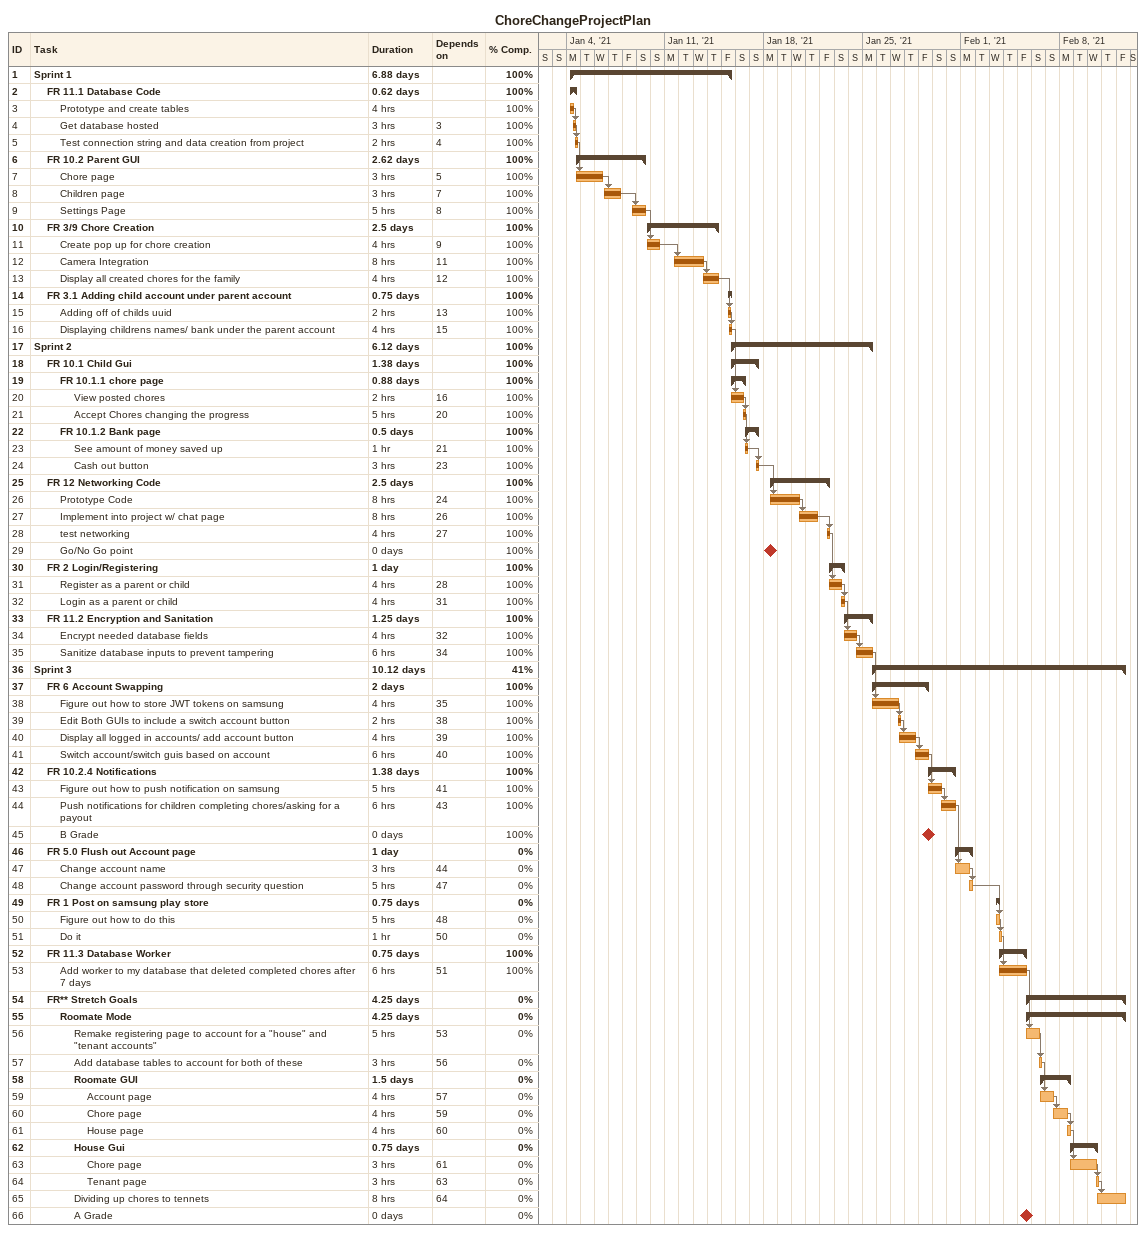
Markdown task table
ChoreChangeProjectPlan

| ID | Level | Task | Duration | Start | Finish | Predecessors | % complete |
|---|---|---|---|---|---|---|---|
| 1 | 1 | **Sprint 1** | 6.88d | 2021-01-04 | 2021-01-15 |  | 100 |
| 2 | 2 | **FR 11.1 Database Code** | 0.62d | 2021-01-04 | 2021-01-04 |  | 100 |
| 3 | 3 | Prototype and create tables | 4h | 2021-01-04 | 2021-01-04 |  | 100 |
| 4 | 3 | Get database hosted | 3h | 2021-01-04 | 2021-01-04 | 3 | 100 |
| 5 | 3 | Test connection string and data creation from project | 2h | 2021-01-04 | 2021-01-04 | 4 | 100 |
| 6 | 2 | **FR 10.2 Parent GUI** | 2.62d | 2021-01-04 | 2021-01-09 |  | 100 |
| 7 | 3 | Chore page | 3h | 2021-01-04 | 2021-01-06 | 5 | 100 |
| 8 | 3 | Children page | 3h | 2021-01-06 | 2021-01-07 | 7 | 100 |
| 9 | 3 | Settings Page | 5h | 2021-01-08 | 2021-01-09 | 8 | 100 |
| 10 | 2 | **FR 3/9 Chore Creation** | 2.5d | 2021-01-09 | 2021-01-14 |  | 100 |
| 11 | 3 | Create pop up for chore creation | 4h | 2021-01-09 | 2021-01-10 | 9 | 100 |
| 12 | 3 | Camera Integration | 8h | 2021-01-11 | 2021-01-13 | 11 | 100 |
| 13 | 3 | Display all created chores for the family | 4h | 2021-01-13 | 2021-01-14 | 12 | 100 |
| 14 | 2 | **FR 3.1 Adding child account under parent account** | 0.75d | 2021-01-15 | 2021-01-15 |  | 100 |
| 15 | 3 | Adding off of childs uuid | 2h | 2021-01-15 | 2021-01-15 | 13 | 100 |
| 16 | 3 | Displaying childrens names/ bank under the parent account | 4h | 2021-01-15 | 2021-01-15 | 15 | 100 |
| 17 | 1 | **Sprint 2** | 6.12d | 2021-01-15 | 2021-01-25 |  | 100 |
| 18 | 2 | **FR 10.1 Child Gui** | 1.38d | 2021-01-15 | 2021-01-17 |  | 100 |
| 19 | 3 | **FR 10.1.1 chore page** | 0.88d | 2021-01-15 | 2021-01-16 |  | 100 |
| 20 | 4 | View posted chores | 2h | 2021-01-15 | 2021-01-16 | 16 | 100 |
| 21 | 4 | Accept Chores changing the progress | 5h | 2021-01-16 | 2021-01-16 | 20 | 100 |
| 22 | 3 | **FR 10.1.2 Bank page** | 0.5d | 2021-01-16 | 2021-01-17 |  | 100 |
| 23 | 4 | See amount of money saved up | 1h | 2021-01-16 | 2021-01-16 | 21 | 100 |
| 24 | 4 | Cash out button | 3h | 2021-01-17 | 2021-01-17 | 23 | 100 |
| 25 | 2 | **FR 12 Networking Code** | 2.5d | 2021-01-18 | 2021-01-22 |  | 100 |
| 26 | 3 | Prototype Code | 8h | 2021-01-18 | 2021-01-20 | 24 | 100 |
| 27 | 3 | Implement into project w/ chat page | 8h | 2021-01-20 | 2021-01-21 | 26 | 100 |
| 28 | 3 | test networking | 4h | 2021-01-22 | 2021-01-22 | 27 | 100 |
| 29 | 3 | Go/No Go point | 0d | 2021-01-18 | 2021-01-18 |  | 100 |
| 30 | 2 | **FR 2 Login/Registering** | 1d | 2021-01-22 | 2021-01-23 |  | 100 |
| 31 | 3 | Register as a parent or child | 4h | 2021-01-22 | 2021-01-23 | 28 | 100 |
| 32 | 3 | Login as a parent or child | 4h | 2021-01-23 | 2021-01-23 | 31 | 100 |
| 33 | 2 | **FR 11.2 Encryption and Sanitation** | 1.25d | 2021-01-23 | 2021-01-25 |  | 100 |
| 34 | 3 | Encrypt needed database fields | 4h | 2021-01-23 | 2021-01-24 | 32 | 100 |
| 35 | 3 | Sanitize database inputs to prevent tampering | 6h | 2021-01-24 | 2021-01-25 | 34 | 100 |
| 36 | 1 | **Sprint 3** | 10.12d | 2021-01-25 | 2021-02-12 |  | 41 |
| 37 | 2 | **FR 6 Account Swapping** | 2d | 2021-01-25 | 2021-01-29 |  | 100 |
| 38 | 3 | Figure out how to store JWT tokens on samsung | 4h | 2021-01-25 | 2021-01-27 | 35 | 100 |
| 39 | 3 | Edit Both GUIs to include a switch account button | 2h | 2021-01-27 | 2021-01-27 | 38 | 100 |
| 40 | 3 | Display all logged in accounts/ add account button | 4h | 2021-01-27 | 2021-01-28 | 39 | 100 |
| 41 | 3 | Switch account/switch guis based on account | 6h | 2021-01-28 | 2021-01-29 | 40 | 100 |
| 42 | 2 | **FR 10.2.4 Notifications** | 1.38d | 2021-01-29 | 2021-01-31 |  | 100 |
| 43 | 3 | Figure out how to push notification on samsung | 5h | 2021-01-29 | 2021-01-30 | 41 | 100 |
| 44 | 3 | Push notifications for children completing chores/asking for a payout | 6h | 2021-01-30 | 2021-01-31 | 43 | 100 |
| 45 | 3 | B Grade | 0d | 2021-01-29 | 2021-01-29 |  | 100 |
| 46 | 2 | **FR 5.0 Flush out Account page** | 1d | 2021-01-31 | 2021-02-01 |  | 0 |
| 47 | 3 | Change account name | 3h | 2021-01-31 | 2021-02-01 | 44 | 0 |
| 48 | 3 | Change account password through security question | 5h | 2021-02-01 | 2021-02-01 | 47 | 0 |
| 49 | 2 | **FR 1 Post on samsung play store** | 0.75d | 2021-02-03 | 2021-02-03 |  | 0 |
| 50 | 3 | Figure out how to do this | 5h | 2021-02-03 | 2021-02-03 | 48 | 0 |
| 51 | 3 | Do it | 1h | 2021-02-03 | 2021-02-03 | 50 | 0 |
| 52 | 2 | **FR 11.3 Database Worker** | 0.75d | 2021-02-03 | 2021-02-05 |  | 100 |
| 53 | 3 | Add worker to my database that deleted completed chores after 7 days | 6h | 2021-02-03 | 2021-02-05 | 51 | 100 |
| 54 | 2 | **FR** Stretch Goals** | 4.25d | 2021-02-05 | 2021-02-12 |  | 0 |
| 55 | 3 | **Roomate Mode** | 4.25d | 2021-02-05 | 2021-02-12 |  | 0 |
| 56 | 4 | Remake registering page to account for a "house" and "tenant accounts" | 5h | 2021-02-05 | 2021-02-06 | 53 | 0 |
| 57 | 4 | Add database tables to account for both of these | 3h | 2021-02-06 | 2021-02-06 | 56 | 0 |
| 58 | 4 | **Roomate GUI** | 1.5d | 2021-02-06 | 2021-02-08 |  | 0 |
| 59 | 5 | Account page | 4h | 2021-02-06 | 2021-02-07 | 57 | 0 |
| 60 | 5 | Chore page | 4h | 2021-02-07 | 2021-02-08 | 59 | 0 |
| 61 | 5 | House page | 4h | 2021-02-08 | 2021-02-08 | 60 | 0 |
| 62 | 4 | **House Gui** | 0.75d | 2021-02-08 | 2021-02-10 |  | 0 |
| 63 | 5 | Chore page | 3h | 2021-02-08 | 2021-02-10 | 61 | 0 |
| 64 | 5 | Tenant page | 3h | 2021-02-10 | 2021-02-10 | 63 | 0 |
| 65 | 4 | Dividing up chores to tennets | 8h | 2021-02-10 | 2021-02-12 | 64 | 0 |
| 66 | 4 | A Grade | 0d | 2021-02-05 | 2021-02-05 |  | 0 |
